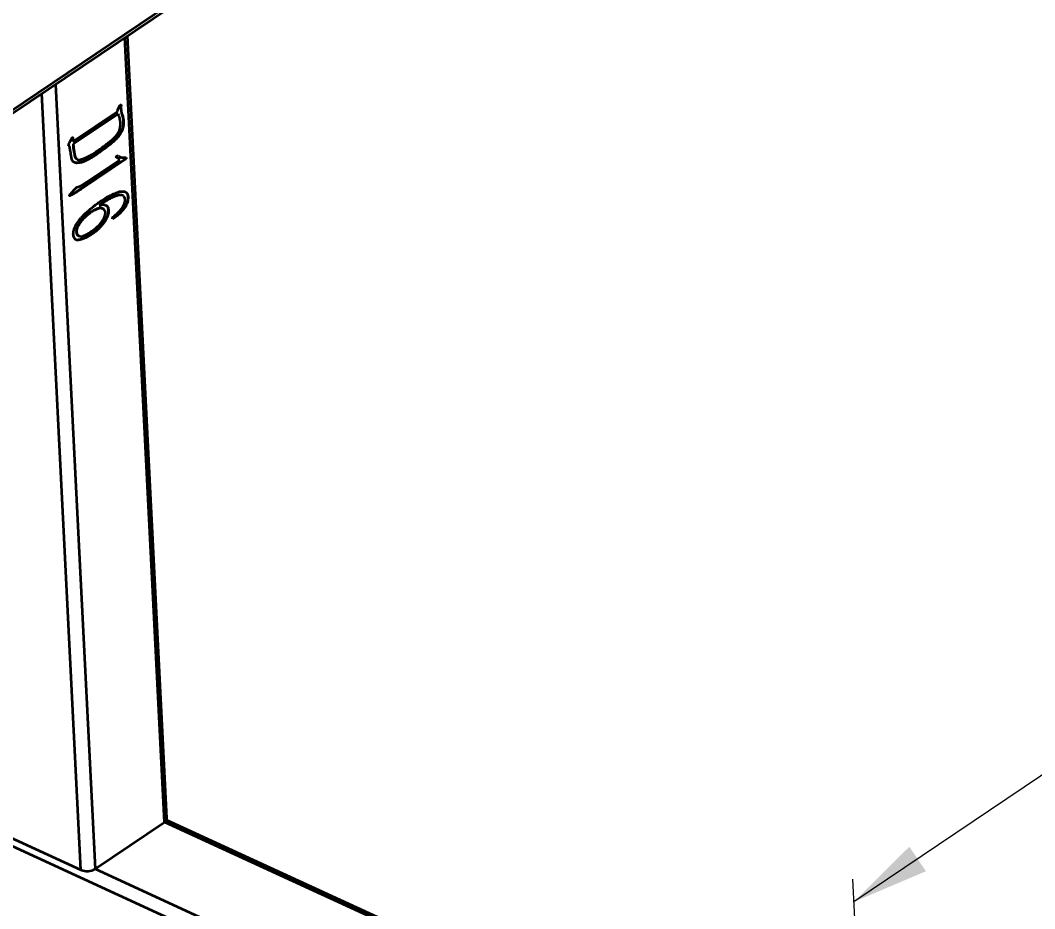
# Model space of a CAD drawing. Header units: millimetres. Extents: x 0 to 14850, y 0 to 10502.
# Drawn here: x 7483 to 9323, y 6094 to 7706 of the extents above; entities that cross this region are included whole.
import ezdxf

# ---------------------------------------------------------------- set-up
doc = ezdxf.new("R2010")
doc.units = ezdxf.units.MM
doc.header["$LTSCALE"] = 50
doc.layers.add('迈迪拼图', color=7, linetype='Continuous', lineweight=0)
doc.styles.add('SLDTEXTSTYLE4', font='SIMSUN.TTC')
doc.dimstyles.new('SLDDIMSTYLE0', dxfattribs={"dimtxt": 175, "dimasz": 175, "dimexe": 0, "dimexo": 0.0625, "dimgap": 43.75, "dimtad": 2, "dimlfac": 0.22, "dimrnd": 1e-09, "dimzin": 12, "dimdsep": 46, "dimtxsty": 'SLDTEXTSTYLE4', "dimsah": 1, "dimcen": 0.09, "dimadec": 0, "dimazin": 3, "dimtfac": 1, "dimtdec": 3, "dimtofl": 0, "dimtmove": 0, "dimatfit": 3, "dimfxl": 0, "dimfrac": 2, "dimtolj": 1, "dimtzin": 12, "dimarcsym": 0})

# ---------------------------------------------------------------- blocks, each defined once
blk = doc.blocks.new('_D')
at = {"layer": '迈迪拼图'}
for p, q in [((5247.2, 10188.9), (5711.4, 10501.9)), ((12500.6, 7344.7), (5678.4, 10479.6)), ((12069.3, 7054), (12533.6, 7366.9))]:
    blk.add_line(p, q, dxfattribs=at)
for points in [[(5678.4, 10479.6), (5798.5, 10394.8), (5821, 10443.8)], [(12500.6, 7344.7), (12380.5, 7429.5), (12358, 7380.6)]]:
    blk.add_solid(points, dxfattribs=at)
at = {"layer": '迈迪拼图', "insert": (8989.5, 9182.3), "char_height": 175, "attachment_point": 1, "rotation": 335.32, "style": 'SLDTEXTSTYLE4'}
blk.add_mtext('2000', dxfattribs=at)
blk = doc.blocks.new('_D_2')
at = {"layer": '迈迪拼图'}
for p, q in [((12047, 7066.1), (11991.3, 8169.1)), ((11993.4, 8127.8), (8995.1, 6106.6)), ((9048.8, 5044.9), (8993, 6147.9))]:
    blk.add_line(p, q, dxfattribs=at)
for points in [[(11993.4, 8127.8), (11862.9, 8072.3), (11893, 8027.6)], [(8995.1, 6106.6), (9125.6, 6162.1), (9095.5, 6206.7)]]:
    blk.add_solid(points, dxfattribs=at)
at = {"layer": '迈迪拼图', "insert": (10211.5, 7172.2), "char_height": 175, "attachment_point": 1, "rotation": 33.985, "style": 'SLDTEXTSTYLE4'}
blk.add_mtext('1000', dxfattribs=at)

msp = doc.modelspace()

# ---------------------------------------------------------------- linework, layer by layer
at = {"color": 8, "linetype": 'Continuous', "lineweight": 35}
for p, q in [((6024.56, 6570.598), (8581.368, 8294.215)), ((7744.339, 6251.339), (7672.409, 7675.001)), ((7546.481, 7590.109), (7618.412, 6166.448)), ((7592.775, 6164.633), (7521.6, 7573.336)), ((8539.529, 5714.895), (6294.879, 6746.368)), ((9445.655, 5469.542), (7744.339, 6251.339)), ((7618.412, 6166.448), (9319.728, 5384.65))]:
    msp.add_line(p, q, dxfattribs=at)
at = {"color": 7, "linetype": 'Continuous', "lineweight": 35}
for p, q in [((6030.258, 6567.98), (8577.887, 8285.409)), ((7748.854, 6258.527), (7677.125, 7678.18)), ((7659.981, 7544.224), (7662.11, 7549.235)), ((7665.118, 7552.655), (7664.815, 7548.845)), ((7664.815, 7548.845), (7665.019, 7544.814)), ((7664.815, 7548.845), (7665.156, 7548.688)), ((7665.019, 7544.814), (7665.36, 7544.658)), ((7665.118, 7552.655), (7665.459, 7552.498)), ((7665.459, 7552.498), (7665.156, 7548.688)), ((7665.156, 7548.688), (7665.36, 7544.658)), ((7578.364, 7486.602), (7659.036, 7540.986)), ((7660.04, 7536.463), (7578.592, 7481.557)), ((7660.381, 7536.306), (7578.933, 7481.4)), ((7660.04, 7536.463), (7660.381, 7536.306)), ((7661.797, 7533.478), (7660.381, 7536.306)), ((7665.664, 7541.85), (7666.165, 7537.991)), ((7665.664, 7541.85), (7666.005, 7541.693)), ((7666.005, 7541.693), (7666.507, 7537.834)), ((7666.165, 7537.991), (7668.223, 7531.811)), ((7666.165, 7537.991), (7666.507, 7537.834)), ((7666.507, 7537.834), (7668.564, 7531.655)), ((7668.223, 7531.811), (7668.564, 7531.655)), ((7669.587, 7523.953), (7669.928, 7523.796)), ((7573.848, 7487.755), (7575.715, 7491.408)), ((7577.731, 7492.533), (7578.023, 7486.759)), ((7577.731, 7492.533), (7578.072, 7492.376)), ((7578.072, 7492.376), (7578.364, 7486.602)), ((7573.937, 7466.859), (7572.733, 7474.825)), ((7578.023, 7486.759), (7578.364, 7486.602)), ((7578.592, 7481.557), (7578.933, 7481.4)), ((7578.894, 7475.583), (7580.099, 7467.616)), ((7578.894, 7475.583), (7579.235, 7475.426)), ((7579.235, 7475.426), (7580.44, 7467.459)), ((7580.099, 7467.616), (7580.44, 7467.459)), ((7674.501, 7455.175), (7592.724, 7400.254)), ((7674.842, 7455.018), (7593.065, 7400.097)), ((7602.796, 7412.421), (7663.155, 7452.933)), ((7617.664, 7461.195), (7618.005, 7461.038)), ((7655.714, 7458.292), (7658.298, 7460.831)), ((7663.155, 7452.933), (7655.714, 7458.292)), ((7657.957, 7460.988), (7659.928, 7460.181)), ((7658.298, 7460.831), (7660.269, 7460.024)), ((7671.22, 7457.158), (7674.735, 7457.133)), ((7674.402, 7457.136), (7674.501, 7455.175)), ((7674.501, 7455.175), (7674.842, 7455.018)), ((7674.735, 7457.133), (7674.842, 7455.018)), ((7575.739, 7393.383), (7581.173, 7399.263)), ((7592.724, 7400.254), (7593.065, 7400.097)), ((7573.78, 7391.086), (7575.739, 7393.383)), ((7677.892, 7384.78), (7678.233, 7384.624)), ((7631.914, 7374.741), (7625.907, 7370.869)), ((7625.907, 7370.869), (7626.248, 7370.712)), ((7632.255, 7374.584), (7626.248, 7370.712)), ((7631.914, 7374.741), (7632.255, 7374.584)), ((7642.404, 7362.245), (7642.745, 7362.089)), ((7609.861, 7357.48), (7610.202, 7357.324)), ((7650.095, 7345.91), (7649.959, 7348.597)), ((7654.681, 7349.388), (7650.076, 7346.284)), ((7655.022, 7349.232), (7650.095, 7345.91)), ((7654.681, 7349.388), (7655.022, 7349.232)), ((7584.458, 7321.587), (7584.799, 7321.43)), ((7603.496, 7313.08), (7603.837, 7312.924)), ((7618.412, 6166.448), (7744.339, 6251.339)), ((9450.356, 5472.71), (7747.948, 6255.01)), ((7449.509, 6230.467), (7592.775, 6164.633))]:
    msp.add_line(p, q, dxfattribs=at)
for centre, radius, start, end in [((7740.295, 6258.891), 8.567, 298.173376, 357.561663), ((7603.788, 6191.036), 28.608, 247.356961, 300.741858)]:
    msp.add_arc(centre, radius, start, end, dxfattribs=at)
for points, knots in [([(7662.11, 7549.235), (7662.289, 7549.713), (7662.615, 7550.581), (7663.296, 7551.633), (7663.946, 7552.391), (7664.56, 7552.738), (7665.095, 7552.797), (7665.338, 7552.598), (7665.459, 7552.498)], [0, 0, 0, 0, 0.24175113, 0.43964819, 0.60107501, 0.74420219, 0.87186555, 1, 1, 1, 1]), ([(7665.019, 7544.814), (7665.03, 7544.753), (7665.074, 7544.495), (7665.202, 7543.942), (7665.416, 7543.025), (7665.573, 7542.282), (7665.664, 7541.85)], [0, 0, 0, 0, 0.06048324, 0.25174806, 0.56544567, 1, 1, 1, 1]), ([(7665.36, 7544.658), (7665.371, 7544.596), (7665.415, 7544.339), (7665.544, 7543.786), (7665.757, 7542.868), (7665.914, 7542.125), (7666.005, 7541.693)], [0, 0, 0, 0, 0.06048324, 0.25174806, 0.56544567, 1, 1, 1, 1]), ([(7659.036, 7540.986), (7659.186, 7541.619), (7659.443, 7542.699), (7659.823, 7543.777), (7659.981, 7544.224)], [0, 0, 0, 0, 0.586352911, 1, 1, 1, 1]), ([(7664.644, 7518.223), (7664.627, 7518.912), (7664.591, 7520.358), (7664.337, 7522.484), (7664.016, 7524.764), (7663.583, 7527.056), (7663.073, 7529.165), (7662.65, 7531.011), (7662.228, 7532.403), (7661.928, 7533.153), (7661.797, 7533.478)], [0, 0, 0, 0, 0.12031914, 0.2527589, 0.39590884, 0.55191954, 0.70212625, 0.82674742, 0.92498271, 1, 1, 1, 1]), ([(7668.223, 7531.811), (7668.374, 7531.285), (7668.692, 7530.181), (7669.055, 7528.32), (7669.38, 7526.243), (7669.517, 7524.733), (7669.587, 7523.953)], [0, 0, 0, 0, 0.21881719, 0.45851479, 0.71988485, 1, 1, 1, 1]), ([(7668.564, 7531.655), (7668.715, 7531.128), (7669.033, 7530.024), (7669.396, 7528.164), (7669.721, 7526.086), (7669.858, 7524.577), (7669.928, 7523.796)], [0, 0, 0, 0, 0.21881719, 0.45851479, 0.71988485, 1, 1, 1, 1]), ([(7669.587, 7523.953), (7669.621, 7523.138), (7669.686, 7521.582), (7669.649, 7519.251), (7669.563, 7517.087), (7669.305, 7514.402), (7668.627, 7511.092), (7667.329, 7507.141), (7665.471, 7503.25), (7663.579, 7500.095), (7661.805, 7497.581), (7660.282, 7495.613), (7658.574, 7493.61), (7656.697, 7491.545), (7654.633, 7489.439), (7652.377, 7487.355), (7649.951, 7485.169), (7646.496, 7482.279), (7642.151, 7478.816), (7636.962, 7474.968), (7631.772, 7471.33), (7627.433, 7468.11), (7624.011, 7465.653), (7621.666, 7463.982), (7619.578, 7462.512), (7618.271, 7461.613), (7617.664, 7461.195)], [0, 0, 0, 0, 0.02993597, 0.05712912, 0.08267692, 0.10567088, 0.14844661, 0.19065784, 0.2334915, 0.27933633, 0.30392475, 0.33070447, 0.35934525, 0.39041112, 0.4238875, 0.45979383, 0.49799686, 0.53917941, 0.62228246, 0.70126381, 0.7805225, 0.86298687, 0.90314989, 0.93943058, 0.97183056, 1, 1, 1, 1]), ([(7669.928, 7523.796), (7669.962, 7522.981), (7670.027, 7521.425), (7669.99, 7519.094), (7669.904, 7516.93), (7669.646, 7514.245), (7668.968, 7510.935), (7667.67, 7506.984), (7665.812, 7503.093), (7663.92, 7499.938), (7662.146, 7497.425), (7660.623, 7495.456), (7658.915, 7493.453), (7657.038, 7491.389), (7654.974, 7489.282), (7652.719, 7487.198), (7650.292, 7485.012), (7646.837, 7482.122), (7642.492, 7478.66), (7637.303, 7474.812), (7632.113, 7471.173), (7627.774, 7467.953), (7624.352, 7465.496), (7622.007, 7463.825), (7619.919, 7462.356), (7618.612, 7461.457), (7618.005, 7461.038)], [0, 0, 0, 0, 0.02993597, 0.05712912, 0.08267692, 0.10567088, 0.14844661, 0.19065784, 0.2334915, 0.27933633, 0.30392475, 0.33070447, 0.35934525, 0.39041112, 0.4238875, 0.45979383, 0.49799686, 0.53917941, 0.62228246, 0.70126381, 0.7805225, 0.86298687, 0.90314989, 0.93943058, 0.97183056, 1, 1, 1, 1]), ([(7631.28, 7475.574), (7632.158, 7476.234), (7633.977, 7477.599), (7636.799, 7479.748), (7639.814, 7482.015), (7642.937, 7484.342), (7646.003, 7486.657), (7648.82, 7489.029), (7651.348, 7491.196), (7653.569, 7493.354), (7655.551, 7495.467), (7657.344, 7497.571), (7658.931, 7499.759), (7660.374, 7501.919), (7661.598, 7504.138), (7662.578, 7506.38), (7663.342, 7508.647), (7663.966, 7511.537), (7664.47, 7514.779), (7664.59, 7517.158), (7664.644, 7518.223)], [0, 0, 0, 0, 0.06304526, 0.13045595, 0.20273976, 0.27935623, 0.35441847, 0.42271832, 0.48363871, 0.53812756, 0.58738825, 0.63393331, 0.67784955, 0.71954147, 0.75920387, 0.7972761, 0.83430988, 0.87249403, 0.9429155, 1, 1, 1, 1]), ([(7575.715, 7491.408), (7575.869, 7491.715), (7576.145, 7492.266), (7576.558, 7492.945), (7576.885, 7493.459), (7577.252, 7493.739), (7577.578, 7493.805), (7577.972, 7493.842), (7578.12, 7493.227), (7578.091, 7492.707), (7578.072, 7492.376)], [0, 0, 0, 0, 0.17761857, 0.31860907, 0.42016637, 0.49210237, 0.59796119, 0.68914972, 0.80249762, 1, 1, 1, 1]), ([(7577.532, 7493.938), (7577.542, 7493.936), (7577.621, 7493.926), (7577.787, 7493.488), (7577.756, 7492.959), (7577.731, 7492.533)], [0, 0, 0, 0, 0.02879934, 0.21935164, 1, 1, 1, 1]), ([(7570.446, 7479.462), (7570.436, 7479.625), (7570.411, 7480.033), (7570.696, 7480.911), (7571.132, 7482.059), (7571.76, 7483.436), (7572.422, 7484.835), (7572.978, 7486.079), (7573.451, 7487.018), (7573.733, 7487.54), (7573.848, 7487.755)], [0, 0, 0, 0, 0.06438682, 0.16078187, 0.29615797, 0.47293389, 0.65481168, 0.80462411, 0.91961644, 1, 1, 1, 1]), ([(7572.733, 7474.825), (7572.581, 7475.564), (7572.303, 7476.911), (7571.584, 7478.09), (7571.012, 7478.691), (7570.708, 7479.015), (7570.52, 7479.253), (7570.463, 7479.414), (7570.446, 7479.462)], [0, 0, 0, 0, 0.37640459, 0.68720906, 0.81327635, 0.90782682, 0.97235792, 1, 1, 1, 1]), ([(7578.592, 7481.557), (7578.598, 7480.91), (7578.609, 7479.707), (7578.669, 7478.062), (7578.749, 7476.704), (7578.85, 7475.927), (7578.894, 7475.583)], [0, 0, 0, 0, 0.31580491, 0.58830612, 0.81779531, 1, 1, 1, 1]), ([(7578.933, 7481.4), (7578.939, 7480.754), (7578.95, 7479.55), (7579.01, 7477.905), (7579.09, 7476.547), (7579.191, 7475.77), (7579.235, 7475.426)], [0, 0, 0, 0, 0.31580491, 0.58830612, 0.81779531, 1, 1, 1, 1]), ([(7586.139, 7454.367), (7586.305, 7454.233), (7588.184, 7452.717), (7593.719, 7454.316), (7603.429, 7457.471), (7616.222, 7465.132), (7626.259, 7472.092), (7631.28, 7475.574)], [0, 0, 0, 0, 0.01590035, 0.1796631, 0.34364488, 0.6716933, 1, 1, 1, 1]), ([(7618.005, 7461.038), (7617.326, 7460.617), (7615.885, 7459.721), (7613.596, 7458.379), (7611.062, 7456.826), (7607.378, 7454.659), (7602.683, 7452.054), (7598.022, 7449.938), (7594.432, 7448.646), (7591.851, 7447.949), (7589.375, 7447.506), (7587.04, 7447.392), (7584.866, 7447.452), (7582.923, 7447.785), (7581.222, 7448.304), (7579.754, 7449.052), (7578.536, 7450.085), (7577.514, 7451.367), (7576.694, 7452.918), (7576.104, 7454.851), (7575.598, 7457.153), (7575.057, 7459.903), (7574.494, 7463.191), (7574.131, 7465.58), (7573.937, 7466.859)], [0, 0, 0, 0, 0.03519331, 0.07476752, 0.11868005, 0.16658324, 0.26583372, 0.36208211, 0.40931607, 0.45491615, 0.49995669, 0.54394733, 0.58623233, 0.62490913, 0.66087655, 0.6935593, 0.7247768, 0.75526342, 0.78586754, 0.8166344, 0.85165212, 0.89367057, 0.9431127, 1, 1, 1, 1]), ([(7580.099, 7467.616), (7580.399, 7465.673), (7581, 7461.789), (7582.332, 7456.403), (7584.708, 7455.115), (7585.798, 7454.524)], [0, 0, 0, 0, 0.35150775, 0.70251518, 1, 1, 1, 1]), ([(7580.44, 7467.459), (7580.746, 7465.524), (7581.357, 7461.655), (7582.524, 7456.566), (7584.602, 7455.38), (7585.412, 7454.918)], [0, 0, 0, 0, 0.37928648, 0.75803309, 1, 1, 1, 1]), ([(7617.664, 7461.195), (7614.453, 7459.231), (7608.033, 7455.304), (7598.347, 7450.028), (7589.796, 7447.601), (7583.737, 7447.017), (7581.579, 7448.578), (7581.113, 7448.915)], [0, 0, 0, 0, 0.25299423, 0.5059033, 0.75840939, 0.94784992, 1, 1, 1, 1]), ([(7661.1, 7459.684), (7662.444, 7459.045), (7665.564, 7457.562), (7669.169, 7457.304), (7671.22, 7457.158)], [0, 0, 0, 0, 0.43107803, 1, 1, 1, 1]), ([(7593.065, 7400.097), (7592.326, 7399.623), (7590.91, 7398.713), (7588.887, 7397.353), (7587.051, 7396.202), (7585.408, 7395.101), (7583.953, 7394.184), (7582.688, 7393.405), (7581.614, 7392.69), (7579.928, 7391.678), (7577.614, 7390.351), (7575.205, 7388.994), (7573.512, 7388.265), (7572.705, 7387.966), (7572.093, 7387.986), (7572.141, 7388.406), (7572.161, 7388.577)], [0, 0, 0, 0, 0.10365948, 0.19875551, 0.28425641, 0.3611906, 0.42960333, 0.48840567, 0.53863312, 0.58035654, 0.7249894, 0.86256368, 0.92018947, 0.96040834, 0.98393802, 1, 1, 1, 1]), ([(7592.724, 7400.254), (7589.165, 7397.915), (7583.827, 7394.409), (7577.576, 7390.614), (7574.475, 7389.01), (7572.939, 7388.268), (7572.338, 7388.188), (7572.155, 7388.164)], [0, 0, 0, 0, 0.518546295, 0.777713756, 0.9075403, 0.971722607, 1, 1, 1, 1]), ([(7581.173, 7399.263), (7581.683, 7399.869), (7582.564, 7400.916), (7583.722, 7402.209), (7584.483, 7403.017), (7585.096, 7403.525), (7585.714, 7403.527), (7586.62, 7403.801), (7587.783, 7404.057), (7589.147, 7404.496), (7590.629, 7405.059), (7592.22, 7405.751), (7594, 7406.739), (7595.682, 7407.702), (7597.312, 7408.783), (7598.872, 7409.802), (7600.736, 7411.023), (7602.074, 7411.931), (7602.796, 7412.421)], [0, 0, 0, 0, 0.076319, 0.1319609, 0.16936546, 0.18699139, 0.21449282, 0.25835662, 0.31399851, 0.3785449, 0.44759003, 0.51804054, 0.59610817, 0.68946766, 0.74640372, 0.8178283, 0.90167214, 1, 1, 1, 1]), ([(7572.161, 7388.577), (7572.182, 7388.63), (7572.273, 7388.866), (7572.487, 7389.382), (7572.989, 7390.235), (7573.479, 7390.763), (7573.78, 7391.086)], [0, 0, 0, 0, 0.05542297, 0.24418679, 0.53682845, 1, 1, 1, 1]), ([(7579.185, 7315.842), (7579.071, 7316.762), (7578.846, 7318.585), (7579.078, 7321.239), (7579.525, 7323.548), (7580.08, 7325.569), (7580.784, 7327.859), (7581.713, 7330.375), (7582.813, 7333.02), (7584.178, 7335.688), (7585.765, 7338.307), (7588.16, 7341.759), (7591.362, 7345.838), (7594.71, 7349.837), (7597.684, 7352.98), (7600.351, 7355.602), (7603.471, 7358.424), (7606.873, 7361.356), (7610.239, 7364.185), (7613.267, 7366.69), (7615.783, 7368.796), (7618.462, 7370.895), (7621.43, 7373.221), (7624.945, 7375.648), (7628.659, 7378.08), (7631.226, 7379.708), (7632.589, 7380.573)], [0, 0, 0, 0, 0.03534466, 0.07012437, 0.08903583, 0.11077469, 0.13536642, 0.1630105, 0.19255942, 0.22224663, 0.25379093, 0.2865372, 0.35364982, 0.41982768, 0.45589997, 0.4986474, 0.54768771, 0.60317233, 0.65816779, 0.70500961, 0.74443591, 0.77568228, 0.82932033, 0.88213137, 0.93738413, 1, 1, 1, 1]), ([(7669.26, 7387.648), (7668.966, 7387.982), (7667.596, 7389.538), (7663.638, 7389.263), (7658.657, 7388.655), (7651.569, 7386.062), (7642.642, 7381.543), (7635.49, 7377.008), (7631.914, 7374.741)], [0, 0, 0, 0, 0.03752496, 0.17490735, 0.312318, 0.44987298, 0.72490349, 1, 1, 1, 1]), ([(7669.601, 7387.491), (7669.307, 7387.825), (7667.937, 7389.381), (7663.979, 7389.106), (7658.998, 7388.498), (7651.91, 7385.906), (7642.983, 7381.386), (7635.831, 7376.852), (7632.255, 7374.584)], [0, 0, 0, 0, 0.03752496, 0.17490735, 0.312318, 0.44987298, 0.72490349, 1, 1, 1, 1]), ([(7632.589, 7380.573), (7633.678, 7381.272), (7635.727, 7382.586), (7638.608, 7384.377), (7641.097, 7385.898), (7643.959, 7387.493), (7647.48, 7389.311), (7651.79, 7391.36), (7656.126, 7393.241), (7659.618, 7394.509), (7662.302, 7395.228), (7664.359, 7395.615), (7666.496, 7395.791), (7668.677, 7395.862), (7670.788, 7395.744), (7672.662, 7395.246), (7674.293, 7394.487), (7675.687, 7393.429), (7676.771, 7391.914), (7677.595, 7389.97), (7678.085, 7387.496), (7678.183, 7385.606), (7678.233, 7384.624)], [0, 0, 0, 0, 0.06059026, 0.11399861, 0.16023463, 0.19892564, 0.27315682, 0.35630069, 0.43953298, 0.5159598, 0.55333008, 0.59328699, 0.63573643, 0.68100992, 0.72546373, 0.76688652, 0.80583861, 0.84255269, 0.87859115, 0.91597102, 0.95635663, 1, 1, 1, 1]), ([(7649.959, 7348.597), (7652.042, 7350.328), (7656.207, 7353.788), (7662.443, 7359.134), (7667.403, 7365.209), (7670.75, 7371.114), (7672.612, 7376.306), (7672.918, 7381.112), (7672.452, 7385.123), (7671.043, 7386.187), (7670.472, 7386.618)], [0, 0, 0, 0, 0.17789817, 0.35573565, 0.53314399, 0.6329922, 0.73265627, 0.83220223, 0.9319744, 1, 1, 1, 1]), ([(7677.892, 7384.78), (7677.877, 7383.74), (7677.848, 7381.773), (7677.414, 7378.799), (7676.783, 7376.063), (7675.516, 7372.892), (7673.816, 7369.574), (7672.055, 7366.586), (7670.541, 7364.548), (7669.232, 7362.97), (7667.726, 7361.2), (7666.041, 7359.414), (7664.361, 7357.628), (7662.776, 7356.087), (7661.402, 7354.689), (7659.722, 7353.146), (7657.505, 7351.343), (7655.676, 7350.077), (7654.681, 7349.388)], [0, 0, 0, 0, 0.07543166, 0.1425449, 0.20253474, 0.25715216, 0.35499496, 0.43557131, 0.47520668, 0.52043355, 0.57263549, 0.6314366, 0.68983017, 0.7417329, 0.78769419, 0.82655576, 0.90556737, 1, 1, 1, 1]), ([(7678.233, 7384.624), (7678.218, 7383.583), (7678.189, 7381.617), (7677.755, 7378.643), (7677.124, 7375.906), (7675.857, 7372.736), (7674.157, 7369.418), (7672.396, 7366.43), (7670.882, 7364.392), (7669.573, 7362.813), (7668.067, 7361.044), (7666.382, 7359.257), (7664.702, 7357.471), (7663.117, 7355.931), (7661.743, 7354.532), (7660.063, 7352.989), (7657.847, 7351.186), (7656.017, 7349.921), (7655.022, 7349.232)], [0, 0, 0, 0, 0.07543166, 0.1425449, 0.20253474, 0.25715216, 0.35499496, 0.43557131, 0.47520668, 0.52043355, 0.57263549, 0.6314366, 0.68983017, 0.7417329, 0.78769419, 0.82655576, 0.90556737, 1, 1, 1, 1]), ([(7674.988, 7393.807), (7675.097, 7393.709), (7675.617, 7393.207), (7676.429, 7392.071), (7677.254, 7390.127), (7677.744, 7387.653), (7677.842, 7385.762), (7677.892, 7384.78)], [0.833333333, 0.833333333, 0.833333333, 0.833333333, 0.842552685, 0.878591146, 0.915971016, 0.956356627, 1, 1, 1, 1]), ([(7642.404, 7362.245), (7642.421, 7361.07), (7642.455, 7358.819), (7641.914, 7355.145), (7640.686, 7351.265), (7639.187, 7347.878), (7637.674, 7344.951), (7636.274, 7342.601), (7634.68, 7340.155), (7632.277, 7336.771), (7628.974, 7332.643), (7625.414, 7328.869), (7622.375, 7326.107), (7619.92, 7323.986), (7617.288, 7321.965), (7613.598, 7319.334), (7608.98, 7316.292), (7605.297, 7314.135), (7603.496, 7313.08)], [0, 0, 0, 0, 0.05635077, 0.10790373, 0.16113081, 0.22285288, 0.25763708, 0.29507449, 0.33505767, 0.37882953, 0.46958751, 0.5621517, 0.61070546, 0.66173111, 0.71617849, 0.77376894, 0.88936548, 1, 1, 1, 1]), ([(7642.745, 7362.089), (7642.762, 7360.913), (7642.797, 7358.662), (7642.255, 7354.989), (7641.027, 7351.108), (7639.528, 7347.721), (7638.015, 7344.794), (7636.615, 7342.445), (7635.021, 7339.998), (7632.618, 7336.614), (7629.315, 7332.487), (7625.755, 7328.712), (7622.716, 7325.95), (7620.261, 7323.83), (7617.629, 7321.809), (7613.939, 7319.178), (7609.322, 7316.135), (7605.638, 7313.978), (7603.837, 7312.924)], [0, 0, 0, 0, 0.05635077, 0.10790373, 0.16113081, 0.22285288, 0.25763708, 0.29507449, 0.33505767, 0.37882953, 0.46958751, 0.5621517, 0.61070546, 0.66173111, 0.71617849, 0.77376894, 0.88936548, 1, 1, 1, 1]), ([(7632.518, 7364.507), (7631.519, 7364.931), (7629.468, 7365.801), (7624.447, 7365.073), (7617.85, 7362.546), (7612.525, 7359.169), (7609.861, 7357.48)], [0, 0, 0, 0, 0.15982543, 0.3278168, 0.66377351, 1, 1, 1, 1]), ([(7632, 7364.622), (7631.273, 7364.918), (7629.49, 7365.642), (7624.777, 7364.886), (7618.194, 7362.398), (7612.867, 7359.016), (7610.202, 7357.324)], [0, 0, 0, 0, 0.120869138, 0.296649741, 0.648183727, 1, 1, 1, 1]), ([(7626.248, 7370.712), (7627.348, 7370.965), (7629.338, 7371.423), (7632.067, 7371.837), (7634.442, 7371.935), (7636.618, 7371.572), (7638.677, 7370.632), (7640.196, 7369.272), (7641.296, 7367.776), (7641.912, 7366.177), (7642.455, 7364.314), (7642.645, 7362.853), (7642.745, 7362.089)], [0, 0, 0, 0, 0.146402308, 0.264998466, 0.369368917, 0.476884478, 0.587429854, 0.707924054, 0.772603123, 0.842092782, 0.917402745, 1, 1, 1, 1]), ([(7637.076, 7358.06), (7636.688, 7359.475), (7635.913, 7362.308), (7634.056, 7363.982), (7632.914, 7364.334), (7632.86, 7364.351)], [0, 0, 0, 0, 0.48718545, 0.97559366, 1, 1, 1, 1]), ([(7637.648, 7371.021), (7637.683, 7371.015), (7639.191, 7370.76), (7641.314, 7368.053), (7642.04, 7364.182), (7642.404, 7362.245)], [0, 0, 0, 0, 0.01178615, 0.5057843, 1, 1, 1, 1]), ([(7609.861, 7357.48), (7608.493, 7356.514), (7605.683, 7354.529), (7601.457, 7350.869), (7597.186, 7346.727), (7593.721, 7342.823), (7591.094, 7339.519), (7589.322, 7336.951), (7587.745, 7334.355), (7586.387, 7331.734), (7585.273, 7329.103), (7584.599, 7326.493), (7584.269, 7323.923), (7584.393, 7322.384), (7584.458, 7321.587)], [0, 0, 0, 0, 0.12404136, 0.25469976, 0.38963557, 0.52570463, 0.59287949, 0.65641015, 0.71755345, 0.77650651, 0.83284506, 0.88703969, 0.94147863, 1, 1, 1, 1]), ([(7610.202, 7357.324), (7608.834, 7356.357), (7606.024, 7354.373), (7601.798, 7350.713), (7597.527, 7346.57), (7594.062, 7342.667), (7591.435, 7339.363), (7589.663, 7336.794), (7588.086, 7334.198), (7586.728, 7331.577), (7585.614, 7328.946), (7584.94, 7326.337), (7584.61, 7323.766), (7584.735, 7322.227), (7584.799, 7321.43)], [0, 0, 0, 0, 0.12404136, 0.25469976, 0.38963557, 0.52570463, 0.59287949, 0.65641015, 0.71755345, 0.77650651, 0.83284506, 0.88703969, 0.94147863, 1, 1, 1, 1]), ([(7623.115, 7331.89), (7624.492, 7333.362), (7627.227, 7336.285), (7630.381, 7340.435), (7632.617, 7343.838), (7634.041, 7346.254), (7635.164, 7348.56), (7636.021, 7350.717), (7636.614, 7352.75), (7636.994, 7354.648), (7637.151, 7356.434), (7637.101, 7357.514), (7637.076, 7358.06)], [0, 0, 0, 0, 0.20758085, 0.41199209, 0.50888018, 0.59727176, 0.67653705, 0.74810767, 0.81417479, 0.8782693, 0.93852384, 1, 1, 1, 1]), ([(7589.59, 7315.048), (7590.07, 7314.768), (7591.891, 7313.704), (7596.165, 7314.703), (7603.291, 7317.782), (7612.423, 7323.083), (7619.553, 7328.956), (7623.115, 7331.89)], [0, 0, 0, 0, 0.05615339, 0.21311043, 0.37055445, 0.68553882, 1, 1, 1, 1]), ([(7603.837, 7312.924), (7602.899, 7312.478), (7600.954, 7311.553), (7597.948, 7310.339), (7594.754, 7309.208), (7591.469, 7308.105), (7588.323, 7307.305), (7585.644, 7307.321), (7583.466, 7307.938), (7581.966, 7309.419), (7580.913, 7311.151), (7580.064, 7312.762), (7579.45, 7314.261), (7579.267, 7315.352), (7579.185, 7315.842)], [0, 0, 0, 0, 0.0925003, 0.19184358, 0.29818448, 0.41144904, 0.52101803, 0.61644073, 0.70046063, 0.77692848, 0.84686929, 0.90719207, 0.95830103, 1, 1, 1, 1]), ([(7603.496, 7313.08), (7600.965, 7311.97), (7595.902, 7309.75), (7589.716, 7307.756), (7585.631, 7307.198), (7584.394, 7307.931), (7584.098, 7308.106)], [0, 0, 0, 0, 0.37633686, 0.7526912, 0.94076328, 1, 1, 1, 1]), ([(7584.458, 7321.587), (7584.943, 7319.541), (7585.647, 7316.574), (7587.781, 7315.831), (7588.443, 7315.6)], [0, 0, 0, 0, 0.68937649, 1, 1, 1, 1]), ([(7584.799, 7321.43), (7585.284, 7319.384), (7585.988, 7316.417), (7588.122, 7315.674), (7588.784, 7315.443)], [0, 0, 0, 0, 0.68937649, 1, 1, 1, 1])]:
    msp.add_open_spline(points, degree=3, knots=knots, dxfattribs=at)

# ---------------------------------------------------------------- dimensions: what is measured, and where the dimension line sits
at = {"layer": '迈迪拼图'}
for base, p1, p2, angle, picture, middle in [((5678.418, 10479.65), (12036.362, 7031.744), (5214.194, 10166.703), 335.320023, '_D', (9089.502, 8912.17)), ((8995.116, 6106.563), (12049.114, 7024.799), (9050.845, 5003.58), 33.985039, '_D_2', (10494.251, 7117.173))]:
    dim = msp.add_linear_dim(base=base, p1=p1, p2=p2, angle=angle, dimstyle='SLDDIMSTYLE0', dxfattribs=at)
    dim.commit()
    dim.dimension.update_dxf_attribs({"geometry": picture, "text_midpoint": middle, "dimtype": 160})

doc.saveas('drawing.dxf')
